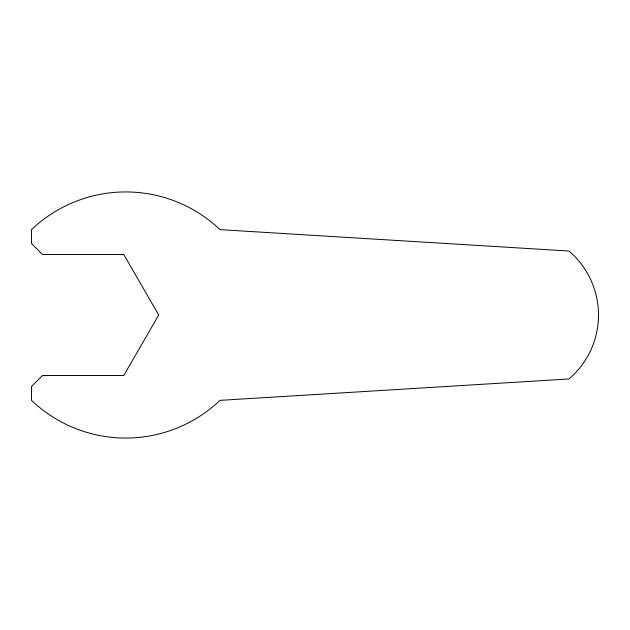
<?xml version="1.0" encoding="UTF-8"?>
<svg xmlns="http://www.w3.org/2000/svg" width="630" height="630" viewBox="0 0 630 630"><rect width="100%" height="100%" fill="white"/><g stroke="black" fill="none" stroke-linecap="round" stroke-linejoin="round"><path stroke-width="0.94" d="M158.705 315L123.756 375.527L42.438 375.527L31.5 386.474L31.5 400.365A136.655 136.655 0 0 0 219.988 400.365L568.953 378.969A84.026 84.026 0 0 0 568.953 251.031L219.988 229.635A136.655 136.655 0 0 0 31.5 229.635L31.5 243.526L42.438 254.473L123.756 254.473L158.705 315"/></g></svg>
